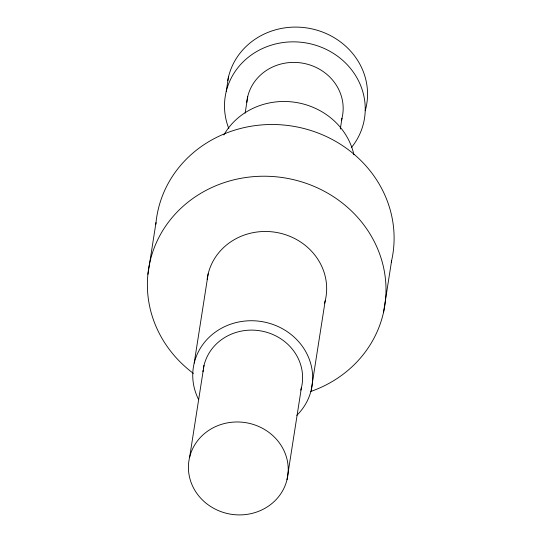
<?xml version="1.0" encoding="UTF-8"?>
<svg xmlns="http://www.w3.org/2000/svg" width="542" height="542" viewBox="0 0 542 542"><rect width="100%" height="100%" fill="white"/><g stroke="black" fill="none" stroke-linecap="round" stroke-linejoin="round"><path stroke-width="0.81" d="M147.912 274.286L156.008 222.566M226.204 91.551L228.521 76.788M194.192 363.086L208.169 273.825M189.639 457.218L204.022 365.355M245.14 113.142L247.741 96.51M340.301 129.057L341.995 118.244M287.016 479.663A49.986 46.375 8.9 0 0 223.46 423.776A49.986 46.375 8.9 0 0 204.503 501.878A49.986 46.375 8.9 0 0 287.016 479.663L301.399 387.808M311.23 390.071L325.207 300.81M383.553 312.206L391.649 260.492M203.379 368.513A49.986 46.375 8.9 0 1 263.229 331.392A49.986 46.375 8.9 0 1 300.763 390.138M202.972 371.744A49.986 46.375 8.9 0 1 203.148 370.125M198.657 399.617A60.081 55.745 8.9 0 1 220.14 329.001A60.081 55.745 8.9 0 1 298.581 341.589A60.081 55.745 8.9 0 1 296.813 415.362M207.139 279.394A60.081 55.745 8.9 0 1 278.127 232.755A60.081 55.745 8.9 0 1 324.583 303.147M193.392 373.397A119.511 110.886 8.9 0 1 186.922 203.02A119.511 110.886 8.9 0 1 368.079 230.926A119.511 110.886 8.9 0 1 310.756 391.48M155.852 224.205A119.511 110.886 8.9 0 1 292.484 126.137A119.511 110.886 8.9 0 1 391.283 262.098M223.86 134.951A69.85 64.81 8.9 0 1 295.349 102.336A69.85 64.81 8.9 0 1 353.926 154.788M246.759 102.302A48.38 44.891 8.9 0 1 303.683 63.353A48.38 44.891 8.9 0 1 341.331 120.663M228.812 128.562A70.494 65.406 8.9 0 1 304.706 42.716A70.494 65.406 8.9 0 1 351.623 147.322M227.694 80.765A70.494 65.406 8.9 0 1 311.752 28.841A70.494 65.406 8.9 0 1 365.22 110.798"/></g></svg>
